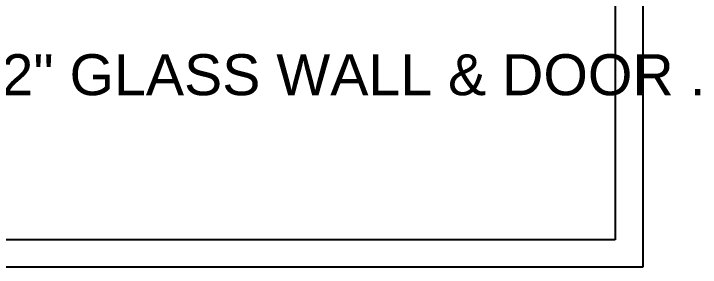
# Model space of a CAD drawing. Header units: inches. Extents: x 1062 to 6528, y -11616 to 5280.
# Drawn here: x 6276.5 to 6393.8, y 3878.7 to 3922 of the extents above; entities that cross this region are included whole.
import ezdxf

# ---------------------------------------------------------------- set-up
doc = ezdxf.new("R2010")
doc.units = ezdxf.units.IN
doc.header["$LTSCALE"] = 24
doc.header["$MEASUREMENT"] = 0
doc.linetypes.add('Solid', pattern=[0])
doc.layers.add('cam_DIMS', color=1, linetype='CONTINUOUS')
doc.styles.add('ssp_STD', font='arial.ttf')

# ---------------------------------------------------------------- blocks, each defined once
blk = doc.blocks.new('ssp_GENERAL NOTE(new)')
at = {"layer": 'cam_DIMS'}
for p, q in [((267.53, 0), (267.53, -184)), ((262.83, -28.7), (262.83, -179.3)), ((262.83, -179.3), (-77.78, -179.3)), ((267.53, -184), (-82.47, -184))]:
    blk.add_line(p, q, dxfattribs=at)
at = {"layer": 'cam_DIMS', "ltscale": 0.25, "insert": (94.53, -104.5), "char_height": 7, "width": 336.6087, "attachment_point": 5, "style": 'ssp_STD'}
blk.add_mtext('\\pxi-3,l3,ql,t3;1.^IALL CEILING HEIGHTS ARE 9\'-0" UNLESS NOTED OTHERWISE .\\P2.^IPROVIDE 24" WALKWAY WITH 30" WORK PLATFORM AT MECHANICAL EQUIPMENT IN ATTIC.\\P3.^IALL HALLWAY AND CLOSET DOORS TO BE CENTERED UNLESS SHOWN OTHERWISE.\\P4.^IWATER HEATER PLATFORM: 30"x30"x18" TALL.\\P5.^IMICROWAVE AND VENT HOOD (VENT TO EXTERIOR THROUGH CABINET).\\P6.^I6" ISLAND WALL TO BE 35" TALL\\P7.^IMASTER BATH SHOWER: 3\'x5\' SHOWER W/ 72" GLASS WALL & DOOR .\\P8.^IGARAGE OPENNING: 16\'-3" ', dxfattribs=at)

msp = doc.modelspace()

# ---------------------------------------------------------------- block references
at = {"layer": 'cam_DIMS', "linetype": 'Solid'}
msp.add_blockref('ssp_GENERAL NOTE(new)', (6116.4728, 4062.71751), dxfattribs=at)

doc.saveas('drawing.dxf')
